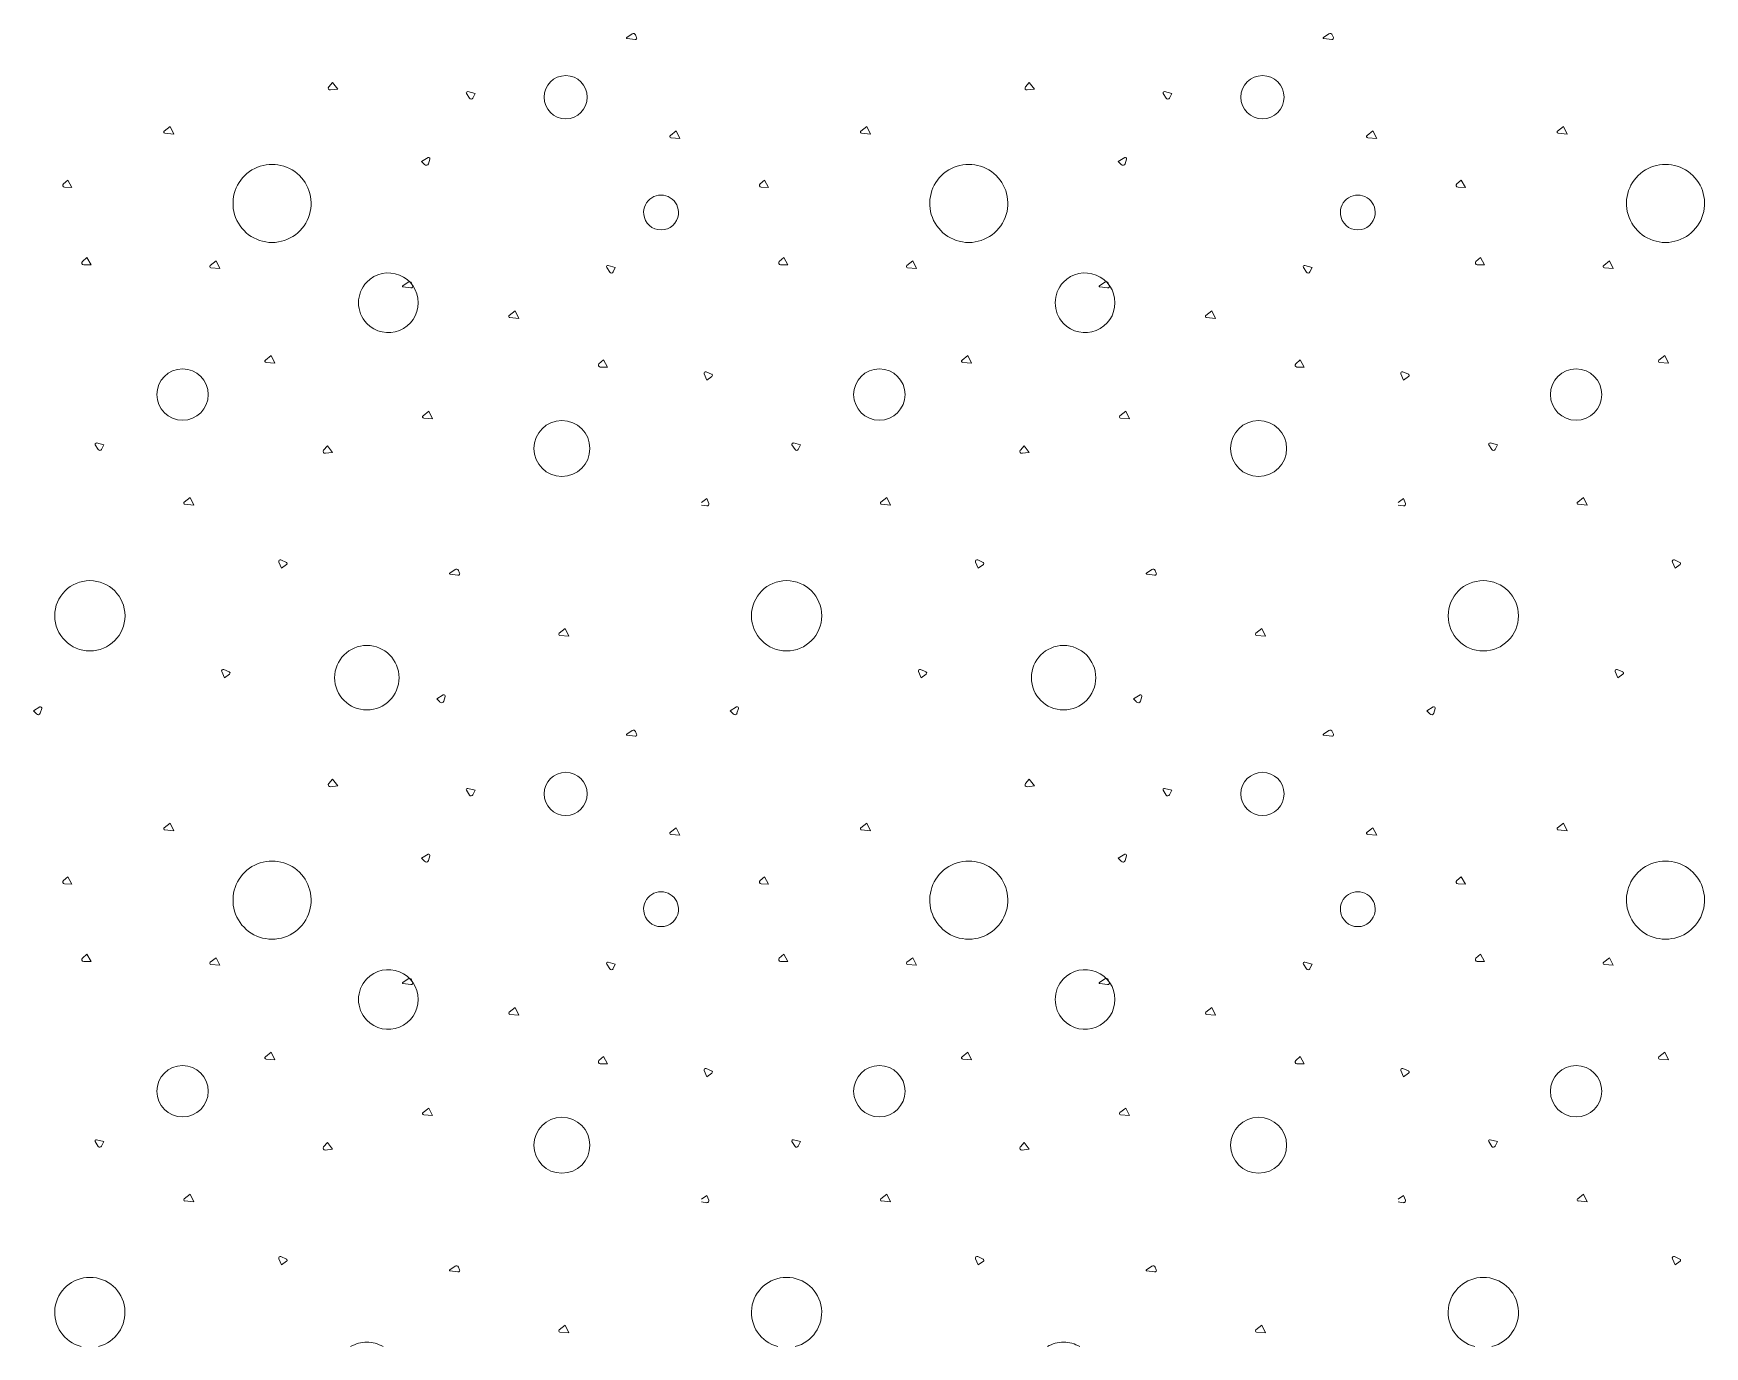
# Model space of a CAD drawing. Header units: millimetres. Extents: x 15 to 2176, y 3 to 641.
# Drawn here: x 1876.31 to 1914.69, y 18.47 to 48.63 of the extents above; entities that cross this region are included whole.
import ezdxf
from ezdxf.xclip import XClip

# ---------------------------------------------------------------- set-up
doc = ezdxf.new("R2010")
doc.units = ezdxf.units.MM
doc.header["$MEASUREMENT"] = 0
doc.header["$XCLIPFRAME"] = 0
doc.layers.add('A--------P-', color=7, linetype='Continuous')
doc.layers.add('A-L-10--EF-', color=4, linetype='Continuous', lineweight=0)

# ---------------------------------------------------------------- blocks, each defined once
blk = doc.blocks.new('*X12')
at = {"layer": 'A-L-10--EF-'}
for p, q in [((1889.935, 48.536), (1890.057, 48.621)), ((1890.124, 48.489), (1889.941, 48.514)), ((1890.136, 48.599), (1890.162, 48.539)), ((1905.935, 48.536), (1906.057, 48.621)), ((1906.124, 48.489), (1905.941, 48.514)), ((1906.136, 48.599), (1906.162, 48.539)), ((1883.091, 47.402), (1883.177, 47.506)), ((1883.297, 47.353), (1883.129, 47.332)), ((1883.177, 47.506), (1883.297, 47.353)), ((1886.323, 47.141), (1886.254, 47.251)), ((1886.286, 47.294), (1886.451, 47.25)), ((1886.451, 47.25), (1886.398, 47.145)), ((1899.091, 47.402), (1899.177, 47.506)), ((1899.297, 47.353), (1899.129, 47.332)), ((1899.177, 47.506), (1899.297, 47.353)), ((1902.323, 47.141), (1902.254, 47.251)), ((1902.286, 47.294), (1902.451, 47.25)), ((1902.451, 47.25), (1902.398, 47.145)), ((1879.31, 46.39), (1879.446, 46.495)), ((1879.446, 46.495), (1879.531, 46.321)), ((1895.31, 46.39), (1895.446, 46.495)), ((1895.446, 46.495), (1895.531, 46.321)), ((1911.31, 46.39), (1911.446, 46.495)), ((1911.446, 46.495), (1911.531, 46.321)), ((1879.531, 46.321), (1879.326, 46.338)), ((1890.936, 46.286), (1891.071, 46.391)), ((1891.156, 46.216), (1890.951, 46.234)), ((1891.071, 46.391), (1891.156, 46.216)), ((1895.531, 46.321), (1895.326, 46.338)), ((1906.936, 46.286), (1907.071, 46.391)), ((1907.156, 46.216), (1906.951, 46.234)), ((1907.071, 46.391), (1907.156, 46.216)), ((1911.531, 46.321), (1911.326, 46.338)), ((1885.371, 45.779), (1885.223, 45.693)), ((1885.223, 45.693), (1885.29, 45.618)), ((1885.38, 45.638), (1885.413, 45.746)), ((1901.371, 45.779), (1901.223, 45.693)), ((1901.223, 45.693), (1901.29, 45.618)), ((1901.38, 45.638), (1901.413, 45.746)), ((1876.996, 45.175), (1877.098, 45.264)), ((1877.193, 45.095), (1877.024, 45.099)), ((1877.098, 45.264), (1877.193, 45.095)), ((1892.996, 45.175), (1893.098, 45.264)), ((1893.193, 45.095), (1893.024, 45.099)), ((1893.098, 45.264), (1893.193, 45.095)), ((1908.996, 45.175), (1909.098, 45.264)), ((1909.193, 45.095), (1909.024, 45.099)), ((1909.098, 45.264), (1909.193, 45.095)), ((1877.437, 43.394), (1877.538, 43.483)), ((1877.538, 43.483), (1877.633, 43.314)), ((1880.369, 43.3), (1880.505, 43.405)), ((1880.505, 43.405), (1880.59, 43.231)), ((1893.437, 43.394), (1893.538, 43.483)), ((1893.538, 43.483), (1893.633, 43.314)), ((1896.369, 43.3), (1896.505, 43.405)), ((1896.505, 43.405), (1896.59, 43.231)), ((1909.437, 43.394), (1909.538, 43.483)), ((1909.538, 43.483), (1909.633, 43.314)), ((1912.369, 43.3), (1912.505, 43.405)), ((1912.505, 43.405), (1912.59, 43.231)), ((1877.633, 43.314), (1877.464, 43.319)), ((1880.59, 43.231), (1880.385, 43.249)), ((1889.544, 43.149), (1889.475, 43.258)), ((1889.506, 43.302), (1889.672, 43.258)), ((1889.672, 43.258), (1889.619, 43.153)), ((1893.633, 43.314), (1893.464, 43.319)), ((1896.59, 43.231), (1896.385, 43.249)), ((1905.544, 43.149), (1905.475, 43.258)), ((1905.506, 43.302), (1905.672, 43.258)), ((1905.672, 43.258), (1905.619, 43.153)), ((1909.633, 43.314), (1909.464, 43.319)), ((1912.59, 43.231), (1912.385, 43.249)), ((1884.79, 42.834), (1884.912, 42.92)), ((1884.978, 42.787), (1884.795, 42.812)), ((1884.991, 42.897), (1885.016, 42.837)), ((1900.79, 42.834), (1900.912, 42.92)), ((1900.978, 42.787), (1900.795, 42.812)), ((1900.991, 42.897), (1901.016, 42.837)), ((1887.235, 42.155), (1887.371, 42.261)), ((1887.371, 42.261), (1887.456, 42.086)), ((1903.235, 42.155), (1903.371, 42.261)), ((1903.371, 42.261), (1903.456, 42.086)), ((1887.456, 42.086), (1887.251, 42.104)), ((1903.456, 42.086), (1903.251, 42.104)), ((1881.635, 41.127), (1881.77, 41.232)), ((1881.855, 41.058), (1881.65, 41.075)), ((1881.77, 41.232), (1881.855, 41.058)), ((1889.296, 41.045), (1889.397, 41.134)), ((1889.397, 41.134), (1889.492, 40.965)), ((1897.635, 41.127), (1897.77, 41.232)), ((1897.855, 41.058), (1897.65, 41.075)), ((1897.77, 41.232), (1897.855, 41.058)), ((1905.296, 41.045), (1905.397, 41.134)), ((1905.397, 41.134), (1905.492, 40.965)), ((1913.635, 41.127), (1913.77, 41.232)), ((1913.855, 41.058), (1913.65, 41.075)), ((1913.77, 41.232), (1913.855, 41.058)), ((1889.492, 40.965), (1889.323, 40.969)), ((1891.712, 40.811), (1891.773, 40.671)), ((1891.884, 40.804), (1891.759, 40.859)), ((1891.773, 40.671), (1891.889, 40.754)), ((1905.492, 40.965), (1905.323, 40.969)), ((1907.712, 40.811), (1907.773, 40.671)), ((1907.884, 40.804), (1907.759, 40.859)), ((1907.773, 40.671), (1907.889, 40.754)), ((1885.257, 39.847), (1885.392, 39.953)), ((1885.392, 39.953), (1885.477, 39.778)), ((1901.257, 39.847), (1901.392, 39.953)), ((1901.392, 39.953), (1901.477, 39.778)), ((1885.477, 39.778), (1885.272, 39.796)), ((1901.477, 39.778), (1901.272, 39.796)), ((1877.799, 39.072), (1877.729, 39.182)), ((1877.761, 39.225), (1877.927, 39.181)), ((1877.927, 39.181), (1877.874, 39.076)), ((1882.973, 39.058), (1883.059, 39.162)), ((1883.059, 39.162), (1883.179, 39.009)), ((1893.799, 39.072), (1893.729, 39.182)), ((1893.761, 39.225), (1893.927, 39.181)), ((1893.927, 39.181), (1893.874, 39.076)), ((1898.973, 39.058), (1899.059, 39.162)), ((1899.059, 39.162), (1899.179, 39.009)), ((1909.799, 39.072), (1909.729, 39.182)), ((1909.761, 39.225), (1909.927, 39.181)), ((1909.927, 39.181), (1909.874, 39.076)), ((1883.179, 39.009), (1883.011, 38.988)), ((1899.179, 39.009), (1899.011, 38.988)), ((1879.772, 37.869), (1879.907, 37.974)), ((1879.992, 37.8), (1879.787, 37.818)), ((1879.907, 37.974), (1879.992, 37.8)), ((1891.652, 37.862), (1891.772, 37.947)), ((1891.773, 37.779), (1891.652, 37.795)), ((1891.772, 37.947), (1891.819, 37.839)), ((1895.772, 37.869), (1895.907, 37.974)), ((1895.992, 37.8), (1895.787, 37.818)), ((1895.907, 37.974), (1895.992, 37.8)), ((1907.652, 37.862), (1907.772, 37.947)), ((1907.773, 37.779), (1907.652, 37.795)), ((1907.772, 37.947), (1907.819, 37.839)), ((1911.772, 37.869), (1911.907, 37.974)), ((1911.992, 37.8), (1911.787, 37.818)), ((1911.907, 37.974), (1911.992, 37.8)), ((1881.946, 36.492), (1882.008, 36.351)), ((1882.119, 36.484), (1881.994, 36.539)), ((1897.946, 36.492), (1898.008, 36.351)), ((1898.119, 36.484), (1897.994, 36.539)), ((1913.946, 36.492), (1914.008, 36.351)), ((1914.119, 36.484), (1913.994, 36.539)), ((1882.008, 36.351), (1882.124, 36.435)), ((1885.869, 36.236), (1885.991, 36.322)), ((1886.058, 36.189), (1885.874, 36.214)), ((1886.07, 36.299), (1886.096, 36.239)), ((1898.008, 36.351), (1898.124, 36.435)), ((1901.869, 36.236), (1901.991, 36.322)), ((1902.058, 36.189), (1901.874, 36.214)), ((1902.07, 36.299), (1902.096, 36.239)), ((1914.008, 36.351), (1914.124, 36.435)), ((1888.382, 34.857), (1888.517, 34.962)), ((1888.517, 34.962), (1888.602, 34.788)), ((1904.382, 34.857), (1904.517, 34.962)), ((1904.517, 34.962), (1904.602, 34.788)), ((1888.602, 34.788), (1888.397, 34.805)), ((1904.602, 34.788), (1904.397, 34.805)), ((1880.634, 33.974), (1880.696, 33.834)), ((1880.807, 33.967), (1880.682, 34.022)), ((1880.696, 33.834), (1880.812, 33.917)), ((1896.634, 33.974), (1896.696, 33.834)), ((1896.807, 33.967), (1896.682, 34.022)), ((1896.696, 33.834), (1896.812, 33.917)), ((1912.634, 33.974), (1912.696, 33.834)), ((1912.807, 33.967), (1912.682, 34.022)), ((1912.696, 33.834), (1912.812, 33.917)), ((1885.722, 33.438), (1885.573, 33.352)), ((1885.731, 33.297), (1885.764, 33.404)), ((1901.722, 33.438), (1901.573, 33.352)), ((1901.731, 33.297), (1901.764, 33.404)), ((1876.457, 33.163), (1876.309, 33.077)), ((1876.309, 33.077), (1876.376, 33.002)), ((1876.466, 33.022), (1876.499, 33.129)), ((1885.573, 33.352), (1885.641, 33.277)), ((1892.457, 33.163), (1892.309, 33.077)), ((1892.309, 33.077), (1892.376, 33.002)), ((1892.466, 33.022), (1892.499, 33.129)), ((1901.573, 33.352), (1901.641, 33.277)), ((1908.457, 33.163), (1908.309, 33.077)), ((1908.309, 33.077), (1908.376, 33.002)), ((1908.466, 33.022), (1908.499, 33.129)), ((1889.935, 32.536), (1890.057, 32.621)), ((1905.935, 32.536), (1906.057, 32.621)), ((1890.124, 32.489), (1889.941, 32.514)), ((1890.136, 32.599), (1890.162, 32.539)), ((1906.124, 32.489), (1905.941, 32.514)), ((1906.136, 32.599), (1906.162, 32.539)), ((1883.091, 31.402), (1883.177, 31.506)), ((1883.177, 31.506), (1883.297, 31.353)), ((1899.091, 31.402), (1899.177, 31.506)), ((1899.177, 31.506), (1899.297, 31.353)), ((1883.297, 31.353), (1883.129, 31.332)), ((1886.323, 31.141), (1886.254, 31.251)), ((1886.286, 31.294), (1886.451, 31.25)), ((1886.451, 31.25), (1886.398, 31.145)), ((1899.297, 31.353), (1899.129, 31.332)), ((1902.323, 31.141), (1902.254, 31.251)), ((1902.286, 31.294), (1902.451, 31.25)), ((1902.451, 31.25), (1902.398, 31.145)), ((1879.31, 30.39), (1879.446, 30.495)), ((1879.531, 30.321), (1879.326, 30.338)), ((1879.446, 30.495), (1879.531, 30.321)), ((1890.936, 30.286), (1891.071, 30.391)), ((1891.071, 30.391), (1891.156, 30.216)), ((1895.31, 30.39), (1895.446, 30.495)), ((1895.531, 30.321), (1895.326, 30.338)), ((1895.446, 30.495), (1895.531, 30.321)), ((1906.936, 30.286), (1907.071, 30.391)), ((1907.071, 30.391), (1907.156, 30.216)), ((1911.31, 30.39), (1911.446, 30.495)), ((1911.531, 30.321), (1911.326, 30.338)), ((1911.446, 30.495), (1911.531, 30.321)), ((1891.156, 30.216), (1890.951, 30.234)), ((1907.156, 30.216), (1906.951, 30.234)), ((1885.371, 29.779), (1885.223, 29.693)), ((1885.223, 29.693), (1885.29, 29.618)), ((1885.38, 29.638), (1885.413, 29.746)), ((1901.371, 29.779), (1901.223, 29.693)), ((1901.223, 29.693), (1901.29, 29.618)), ((1901.38, 29.638), (1901.413, 29.746)), ((1876.996, 29.175), (1877.098, 29.264)), ((1877.098, 29.264), (1877.193, 29.095)), ((1892.996, 29.175), (1893.098, 29.264)), ((1893.098, 29.264), (1893.193, 29.095)), ((1908.996, 29.175), (1909.098, 29.264)), ((1909.098, 29.264), (1909.193, 29.095)), ((1877.193, 29.095), (1877.024, 29.099)), ((1893.193, 29.095), (1893.024, 29.099)), ((1909.193, 29.095), (1909.024, 29.099)), ((1877.437, 27.394), (1877.538, 27.483)), ((1877.633, 27.314), (1877.464, 27.319)), ((1877.538, 27.483), (1877.633, 27.314)), ((1880.369, 27.3), (1880.505, 27.405)), ((1880.59, 27.231), (1880.385, 27.249)), ((1880.505, 27.405), (1880.59, 27.231)), ((1889.544, 27.149), (1889.475, 27.258)), ((1889.506, 27.302), (1889.672, 27.258)), ((1889.672, 27.258), (1889.619, 27.153)), ((1893.437, 27.394), (1893.538, 27.483)), ((1893.633, 27.314), (1893.464, 27.319)), ((1893.538, 27.483), (1893.633, 27.314)), ((1896.369, 27.3), (1896.505, 27.405)), ((1896.59, 27.231), (1896.385, 27.249)), ((1896.505, 27.405), (1896.59, 27.231)), ((1905.544, 27.149), (1905.475, 27.258)), ((1905.506, 27.302), (1905.672, 27.258)), ((1905.672, 27.258), (1905.619, 27.153)), ((1909.437, 27.394), (1909.538, 27.483)), ((1909.633, 27.314), (1909.464, 27.319)), ((1909.538, 27.483), (1909.633, 27.314)), ((1912.369, 27.3), (1912.505, 27.405)), ((1912.59, 27.231), (1912.385, 27.249)), ((1912.505, 27.405), (1912.59, 27.231)), ((1884.79, 26.834), (1884.912, 26.92)), ((1884.991, 26.897), (1885.016, 26.837)), ((1900.79, 26.834), (1900.912, 26.92)), ((1900.991, 26.897), (1901.016, 26.837)), ((1884.978, 26.787), (1884.795, 26.812)), ((1900.978, 26.787), (1900.795, 26.812)), ((1887.235, 26.155), (1887.371, 26.261)), ((1887.456, 26.086), (1887.251, 26.104)), ((1887.371, 26.261), (1887.456, 26.086)), ((1903.235, 26.155), (1903.371, 26.261)), ((1903.456, 26.086), (1903.251, 26.104)), ((1903.371, 26.261), (1903.456, 26.086)), ((1881.635, 25.127), (1881.77, 25.232)), ((1881.855, 25.058), (1881.65, 25.075)), ((1881.77, 25.232), (1881.855, 25.058)), ((1889.296, 25.045), (1889.397, 25.134)), ((1889.492, 24.965), (1889.323, 24.969)), ((1889.397, 25.134), (1889.492, 24.965)), ((1897.635, 25.127), (1897.77, 25.232)), ((1897.855, 25.058), (1897.65, 25.075)), ((1897.77, 25.232), (1897.855, 25.058)), ((1905.296, 25.045), (1905.397, 25.134)), ((1905.492, 24.965), (1905.323, 24.969)), ((1905.397, 25.134), (1905.492, 24.965)), ((1913.635, 25.127), (1913.77, 25.232)), ((1913.855, 25.058), (1913.65, 25.075)), ((1913.77, 25.232), (1913.855, 25.058)), ((1891.712, 24.811), (1891.773, 24.671)), ((1891.884, 24.804), (1891.759, 24.859)), ((1891.773, 24.671), (1891.889, 24.754)), ((1907.712, 24.811), (1907.773, 24.671)), ((1907.884, 24.804), (1907.759, 24.859)), ((1907.773, 24.671), (1907.889, 24.754)), ((1885.257, 23.847), (1885.392, 23.953)), ((1885.477, 23.778), (1885.272, 23.796)), ((1885.392, 23.953), (1885.477, 23.778)), ((1901.257, 23.847), (1901.392, 23.953)), ((1901.477, 23.778), (1901.272, 23.796)), ((1901.392, 23.953), (1901.477, 23.778)), ((1877.799, 23.072), (1877.729, 23.182)), ((1877.761, 23.225), (1877.927, 23.181)), ((1877.927, 23.181), (1877.874, 23.076)), ((1882.973, 23.058), (1883.059, 23.162)), ((1883.059, 23.162), (1883.179, 23.009)), ((1893.799, 23.072), (1893.729, 23.182)), ((1893.761, 23.225), (1893.927, 23.181)), ((1893.927, 23.181), (1893.874, 23.076)), ((1898.973, 23.058), (1899.059, 23.162)), ((1899.059, 23.162), (1899.179, 23.009)), ((1909.799, 23.072), (1909.729, 23.182)), ((1909.761, 23.225), (1909.927, 23.181)), ((1909.927, 23.181), (1909.874, 23.076)), ((1883.179, 23.009), (1883.011, 22.988)), ((1899.179, 23.009), (1899.011, 22.988)), ((1879.772, 21.869), (1879.907, 21.974)), ((1879.907, 21.974), (1879.992, 21.8)), ((1891.652, 21.862), (1891.772, 21.947)), ((1891.772, 21.947), (1891.819, 21.839)), ((1895.772, 21.869), (1895.907, 21.974)), ((1895.907, 21.974), (1895.992, 21.8)), ((1907.652, 21.862), (1907.772, 21.947)), ((1907.772, 21.947), (1907.819, 21.839)), ((1911.772, 21.869), (1911.907, 21.974)), ((1911.907, 21.974), (1911.992, 21.8)), ((1879.992, 21.8), (1879.787, 21.818)), ((1891.773, 21.779), (1891.652, 21.795)), ((1895.992, 21.8), (1895.787, 21.818)), ((1907.773, 21.779), (1907.652, 21.795)), ((1911.992, 21.8), (1911.787, 21.818)), ((1881.946, 20.492), (1882.008, 20.351)), ((1882.119, 20.484), (1881.994, 20.539)), ((1882.008, 20.351), (1882.124, 20.435)), ((1897.946, 20.492), (1898.008, 20.351)), ((1898.119, 20.484), (1897.994, 20.539)), ((1898.008, 20.351), (1898.124, 20.435)), ((1913.946, 20.492), (1914.008, 20.351)), ((1914.119, 20.484), (1913.994, 20.539)), ((1914.008, 20.351), (1914.124, 20.435)), ((1885.869, 20.236), (1885.991, 20.322)), ((1886.058, 20.189), (1885.874, 20.214)), ((1886.07, 20.299), (1886.096, 20.239)), ((1901.869, 20.236), (1901.991, 20.322)), ((1902.058, 20.189), (1901.874, 20.214)), ((1902.07, 20.299), (1902.096, 20.239)), ((1888.382, 18.857), (1888.517, 18.962)), ((1888.602, 18.788), (1888.397, 18.805)), ((1888.517, 18.962), (1888.602, 18.788)), ((1904.382, 18.857), (1904.517, 18.962)), ((1904.602, 18.788), (1904.397, 18.805)), ((1904.517, 18.962), (1904.602, 18.788))]:
    blk.add_line(p, q, dxfattribs=at)
for centre, radius in [((1888.533, 47.166), 0.496), ((1904.533, 47.166), 0.496), ((1879.735, 40.337), 0.59), ((1895.735, 40.337), 0.59), ((1911.735, 40.337), 0.59), ((1888.445, 39.098), 0.643), ((1904.445, 39.098), 0.643), ((1877.605, 35.257), 0.807), ((1893.605, 35.257), 0.807), ((1909.605, 35.257), 0.807), ((1888.533, 31.166), 0.496), ((1904.533, 31.166), 0.496), ((1879.735, 24.337), 0.59), ((1895.735, 24.337), 0.59), ((1911.735, 24.337), 0.59), ((1888.445, 23.098), 0.643), ((1904.445, 23.098), 0.643)]:
    blk.add_circle(centre, radius, dxfattribs=at)
for centre, radius, start, end in [((1889.942, 48.526), 0.012, 125.1139, 262.2885), ((1890.088, 48.578), 0.0528, 23.1926, 125.1139), ((1890.129, 48.525), 0.036, 262.2885, 23.1926), ((1905.942, 48.526), 0.012, 125.1139, 262.2885), ((1906.088, 48.578), 0.0528, 23.1926, 125.1139), ((1906.129, 48.525), 0.036, 262.2885, 23.1926), ((1883.124, 47.375), 0.0432, 140.1139, 277.2885), ((1886.278, 47.266), 0.0288, 75.2067, 212.3813), ((1899.124, 47.375), 0.0432, 140.1139, 277.2885), ((1902.278, 47.266), 0.0288, 75.2067, 212.3813), ((1886.36, 47.164), 0.0432, 212.3813, 333.2854), ((1902.36, 47.164), 0.0432, 212.3813, 333.2854), ((1879.328, 46.367), 0.0288, 127.9022, 265.0768), ((1890.953, 46.263), 0.0288, 127.9022, 265.0768), ((1895.328, 46.367), 0.0288, 127.9022, 265.0768), ((1906.953, 46.263), 0.0288, 127.9022, 265.0768), ((1911.328, 46.367), 0.0288, 127.9022, 265.0768), ((1885.386, 45.754), 0.0288, 342.8254, 120), ((1901.386, 45.754), 0.0288, 342.8254, 120), ((1881.789, 44.727), 0.897, 343.6089, 196.3911), ((1885.33, 45.654), 0.0528, 221.9213, 342.8254), ((1897.789, 44.727), 0.897, 343.6089, 196.3911), ((1901.33, 45.654), 0.0528, 221.9213, 342.8254), ((1913.789, 44.727), 0.897, 343.6089, 196.3911), ((1877.025, 45.143), 0.0432, 131.2386, 268.4132), ((1890.722, 44.518), 0.4, 353.7067, 186.2933), ((1893.025, 45.143), 0.0432, 131.2386, 268.4132), ((1906.722, 44.518), 0.4, 353.7067, 186.2933), ((1909.025, 45.143), 0.0432, 131.2386, 268.4132), ((1881.789, 44.727), 0.897, 196.3911, 343.6089), ((1890.722, 44.518), 0.4, 186.2933, 353.7067), ((1897.789, 44.727), 0.897, 196.3911, 343.6089), ((1906.722, 44.518), 0.4, 186.2933, 353.7067), ((1913.789, 44.727), 0.897, 196.3911, 343.6089), ((1877.465, 43.362), 0.0432, 131.2386, 268.4132), ((1893.465, 43.362), 0.0432, 131.2386, 268.4132), ((1909.465, 43.362), 0.0432, 131.2386, 268.4132), ((1880.387, 43.277), 0.0288, 127.9022, 265.0768), ((1884.46, 42.445), 0.686, 223.8713, 136.1287), ((1889.499, 43.274), 0.0288, 75.2067, 212.3813), ((1889.581, 43.172), 0.0432, 212.3813, 333.2854), ((1896.387, 43.277), 0.0288, 127.9022, 265.0768), ((1900.46, 42.445), 0.686, 223.8713, 136.1287), ((1905.499, 43.274), 0.0288, 75.2067, 212.3813), ((1905.581, 43.172), 0.0432, 212.3813, 333.2854), ((1912.387, 43.277), 0.0288, 127.9022, 265.0768), ((1884.46, 42.445), 0.686, 136.1287, 223.8713), ((1884.797, 42.824), 0.012, 125.1139, 262.2885), ((1884.942, 42.876), 0.0528, 23.1926, 125.1139), ((1884.983, 42.823), 0.036, 262.2885, 23.1926), ((1900.46, 42.445), 0.686, 136.1287, 223.8713), ((1900.797, 42.824), 0.012, 125.1139, 262.2885), ((1900.942, 42.876), 0.0528, 23.1926, 125.1139), ((1900.983, 42.823), 0.036, 262.2885, 23.1926), ((1887.253, 42.133), 0.0288, 127.9022, 265.0768), ((1903.253, 42.133), 0.0288, 127.9022, 265.0768), ((1881.653, 41.104), 0.0288, 127.9022, 265.0768), ((1897.653, 41.104), 0.0288, 127.9022, 265.0768), ((1913.653, 41.104), 0.0288, 127.9022, 265.0768), ((1889.325, 41.013), 0.0432, 131.2386, 268.4132), ((1891.744, 40.826), 0.036, 66.4475, 203.6221), ((1891.873, 40.778), 0.0288, 305.5434, 66.4475), ((1905.325, 41.013), 0.0432, 131.2386, 268.4132), ((1907.744, 40.826), 0.036, 66.4475, 203.6221), ((1907.873, 40.778), 0.0288, 305.5434, 66.4475), ((1885.275, 39.825), 0.0288, 127.9022, 265.0768), ((1901.275, 39.825), 0.0288, 127.9022, 265.0768), ((1877.753, 39.197), 0.0288, 75.2067, 212.3813), ((1893.753, 39.197), 0.0288, 75.2067, 212.3813), ((1909.753, 39.197), 0.0288, 75.2067, 212.3813), ((1877.835, 39.095), 0.0432, 212.3813, 333.2854), ((1883.006, 39.03), 0.0432, 140.1139, 277.2885), ((1893.835, 39.095), 0.0432, 212.3813, 333.2854), ((1899.006, 39.03), 0.0432, 140.1139, 277.2885), ((1909.835, 39.095), 0.0432, 212.3813, 333.2854), ((1879.789, 37.846), 0.0288, 127.9022, 265.0768), ((1891.779, 37.822), 0.0432, 262.2885, 23.1926), ((1895.789, 37.846), 0.0288, 127.9022, 265.0768), ((1907.779, 37.822), 0.0432, 262.2885, 23.1926), ((1911.789, 37.846), 0.0288, 127.9022, 265.0768), ((1881.979, 36.506), 0.036, 66.4475, 203.6221), ((1882.107, 36.458), 0.0288, 305.5434, 66.4475), ((1897.979, 36.506), 0.036, 66.4475, 203.6221), ((1898.107, 36.458), 0.0288, 305.5434, 66.4475), ((1913.979, 36.506), 0.036, 66.4475, 203.6221), ((1914.107, 36.458), 0.0288, 305.5434, 66.4475), ((1885.876, 36.226), 0.012, 125.1139, 262.2885), ((1886.021, 36.278), 0.0528, 23.1926, 125.1139), ((1886.062, 36.225), 0.036, 262.2885, 23.1926), ((1901.876, 36.226), 0.012, 125.1139, 262.2885), ((1902.021, 36.278), 0.0528, 23.1926, 125.1139), ((1902.062, 36.225), 0.036, 262.2885, 23.1926), ((1883.966, 33.835), 0.74, 90, 270), ((1883.966, 33.835), 0.74, 270, 90), ((1888.4, 34.834), 0.0288, 127.9022, 265.0768), ((1899.966, 33.835), 0.74, 90, 270), ((1899.966, 33.835), 0.74, 270, 90), ((1904.4, 34.834), 0.0288, 127.9022, 265.0768), ((1880.667, 33.989), 0.036, 66.4475, 203.6221), ((1880.795, 33.941), 0.0288, 305.5434, 66.4475), ((1896.667, 33.989), 0.036, 66.4475, 203.6221), ((1896.795, 33.941), 0.0288, 305.5434, 66.4475), ((1912.667, 33.989), 0.036, 66.4475, 203.6221), ((1912.795, 33.941), 0.0288, 305.5434, 66.4475), ((1885.736, 33.413), 0.0288, 342.8254, 120), ((1901.736, 33.413), 0.0288, 342.8254, 120), ((1876.416, 33.037), 0.0528, 221.9213, 342.8254), ((1876.472, 33.138), 0.0288, 342.8254, 120), ((1885.68, 33.312), 0.0528, 221.9213, 342.8254), ((1892.416, 33.037), 0.0528, 221.9213, 342.8254), ((1892.472, 33.138), 0.0288, 342.8254, 120), ((1901.68, 33.312), 0.0528, 221.9213, 342.8254), ((1908.416, 33.037), 0.0528, 221.9213, 342.8254), ((1908.472, 33.138), 0.0288, 342.8254, 120), ((1890.088, 32.578), 0.0528, 23.1926, 125.1139), ((1906.088, 32.578), 0.0528, 23.1926, 125.1139), ((1889.942, 32.526), 0.012, 125.1139, 262.2885), ((1890.129, 32.525), 0.036, 262.2885, 23.1926), ((1905.942, 32.526), 0.012, 125.1139, 262.2885), ((1906.129, 32.525), 0.036, 262.2885, 23.1926), ((1883.124, 31.375), 0.0432, 140.1139, 277.2885), ((1886.278, 31.266), 0.0288, 75.2067, 212.3813), ((1886.36, 31.164), 0.0432, 212.3813, 333.2854), ((1899.124, 31.375), 0.0432, 140.1139, 277.2885), ((1902.278, 31.266), 0.0288, 75.2067, 212.3813), ((1902.36, 31.164), 0.0432, 212.3813, 333.2854), ((1879.328, 30.367), 0.0288, 127.9022, 265.0768), ((1895.328, 30.367), 0.0288, 127.9022, 265.0768), ((1911.328, 30.367), 0.0288, 127.9022, 265.0768), ((1890.953, 30.263), 0.0288, 127.9022, 265.0768), ((1906.953, 30.263), 0.0288, 127.9022, 265.0768), ((1881.789, 28.727), 0.897, 343.6089, 196.3911), ((1885.33, 29.654), 0.0528, 221.9213, 342.8254), ((1885.386, 29.754), 0.0288, 342.8254, 120), ((1897.789, 28.727), 0.897, 343.6089, 196.3911), ((1901.33, 29.654), 0.0528, 221.9213, 342.8254), ((1901.386, 29.754), 0.0288, 342.8254, 120), ((1913.789, 28.727), 0.897, 343.6089, 196.3911), ((1877.025, 29.143), 0.0432, 131.2386, 268.4132), ((1893.025, 29.143), 0.0432, 131.2386, 268.4132), ((1909.025, 29.143), 0.0432, 131.2386, 268.4132), ((1890.722, 28.518), 0.4, 353.7067, 186.2933), ((1906.722, 28.518), 0.4, 353.7067, 186.2933), ((1881.789, 28.727), 0.897, 196.3911, 343.6089), ((1890.722, 28.518), 0.4, 186.2933, 353.7067), ((1897.789, 28.727), 0.897, 196.3911, 343.6089), ((1906.722, 28.518), 0.4, 186.2933, 353.7067), ((1913.789, 28.727), 0.897, 196.3911, 343.6089), ((1877.465, 27.362), 0.0432, 131.2386, 268.4132), ((1880.387, 27.277), 0.0288, 127.9022, 265.0768), ((1889.499, 27.274), 0.0288, 75.2067, 212.3813), ((1893.465, 27.362), 0.0432, 131.2386, 268.4132), ((1896.387, 27.277), 0.0288, 127.9022, 265.0768), ((1905.499, 27.274), 0.0288, 75.2067, 212.3813), ((1909.465, 27.362), 0.0432, 131.2386, 268.4132), ((1912.387, 27.277), 0.0288, 127.9022, 265.0768), ((1884.46, 26.445), 0.686, 136.1287, 223.8713), ((1884.46, 26.445), 0.686, 223.8713, 136.1287), ((1884.942, 26.876), 0.0528, 23.1926, 125.1139), ((1889.581, 27.172), 0.0432, 212.3813, 333.2854), ((1900.46, 26.445), 0.686, 136.1287, 223.8713), ((1900.46, 26.445), 0.686, 223.8713, 136.1287), ((1900.942, 26.876), 0.0528, 23.1926, 125.1139), ((1905.581, 27.172), 0.0432, 212.3813, 333.2854), ((1884.797, 26.824), 0.012, 125.1139, 262.2885), ((1884.983, 26.823), 0.036, 262.2885, 23.1926), ((1900.797, 26.824), 0.012, 125.1139, 262.2885), ((1900.983, 26.823), 0.036, 262.2885, 23.1926), ((1887.253, 26.133), 0.0288, 127.9022, 265.0768), ((1903.253, 26.133), 0.0288, 127.9022, 265.0768), ((1881.653, 25.104), 0.0288, 127.9022, 265.0768), ((1889.325, 25.013), 0.0432, 131.2386, 268.4132), ((1897.653, 25.104), 0.0288, 127.9022, 265.0768), ((1905.325, 25.013), 0.0432, 131.2386, 268.4132), ((1913.653, 25.104), 0.0288, 127.9022, 265.0768), ((1891.744, 24.826), 0.036, 66.4475, 203.6221), ((1891.873, 24.778), 0.0288, 305.5434, 66.4475), ((1907.744, 24.826), 0.036, 66.4475, 203.6221), ((1907.873, 24.778), 0.0288, 305.5434, 66.4475), ((1885.275, 23.825), 0.0288, 127.9022, 265.0768), ((1901.275, 23.825), 0.0288, 127.9022, 265.0768), ((1877.753, 23.197), 0.0288, 75.2067, 212.3813), ((1877.835, 23.095), 0.0432, 212.3813, 333.2854), ((1883.006, 23.03), 0.0432, 140.1139, 277.2885), ((1893.753, 23.197), 0.0288, 75.2067, 212.3813), ((1893.835, 23.095), 0.0432, 212.3813, 333.2854), ((1899.006, 23.03), 0.0432, 140.1139, 277.2885), ((1909.753, 23.197), 0.0288, 75.2067, 212.3813), ((1909.835, 23.095), 0.0432, 212.3813, 333.2854), ((1879.789, 21.846), 0.0288, 127.9022, 265.0768), ((1891.779, 21.822), 0.0432, 262.2885, 23.1926), ((1895.789, 21.846), 0.0288, 127.9022, 265.0768), ((1907.779, 21.822), 0.0432, 262.2885, 23.1926), ((1911.789, 21.846), 0.0288, 127.9022, 265.0768), ((1881.979, 20.506), 0.036, 66.4475, 203.6221), ((1882.107, 20.458), 0.0288, 305.5434, 66.4475), ((1897.979, 20.506), 0.036, 66.4475, 203.6221), ((1898.107, 20.458), 0.0288, 305.5434, 66.4475), ((1913.979, 20.506), 0.036, 66.4475, 203.6221), ((1914.107, 20.458), 0.0288, 305.5434, 66.4475), ((1877.605, 19.257), 0.807, 284.171, 255.829), ((1885.876, 20.226), 0.012, 125.1139, 262.2885), ((1886.021, 20.278), 0.0528, 23.1926, 125.1139), ((1886.062, 20.225), 0.036, 262.2885, 23.1926), ((1893.605, 19.257), 0.807, 284.171, 255.829), ((1901.876, 20.226), 0.012, 125.1139, 262.2885), ((1902.021, 20.278), 0.0528, 23.1926, 125.1139), ((1902.062, 20.225), 0.036, 262.2885, 23.1926), ((1909.605, 19.257), 0.807, 284.171, 255.829), ((1888.4, 18.834), 0.0288, 127.9022, 265.0768), ((1904.4, 18.834), 0.0288, 127.9022, 265.0768), ((1883.966, 17.835), 0.74, 90, 120.2431), ((1883.966, 17.835), 0.74, 59.7569, 90), ((1899.966, 17.835), 0.74, 90, 120.2431), ((1899.966, 17.835), 0.74, 59.7569, 90)]:
    blk.add_arc(centre, radius, start, end, dxfattribs=at)
blk = doc.blocks.new('Drawing_4_4', base_point=(1874.468, 329.559))
blk.add_blockref('*X12', (0, 0))

msp = doc.modelspace()

# ---------------------------------------------------------------- block references
at = {"layer": 'A--------P-'}
ref = msp.add_blockref('Drawing_4_4', (1874.468, 329.559), dxfattribs=at)
XClip(ref).set_block_clipping_path([(1621.1657714889, 18.4741086751), (2127.7704267137, 640.6436337123)])

doc.saveas('drawing.dxf')
